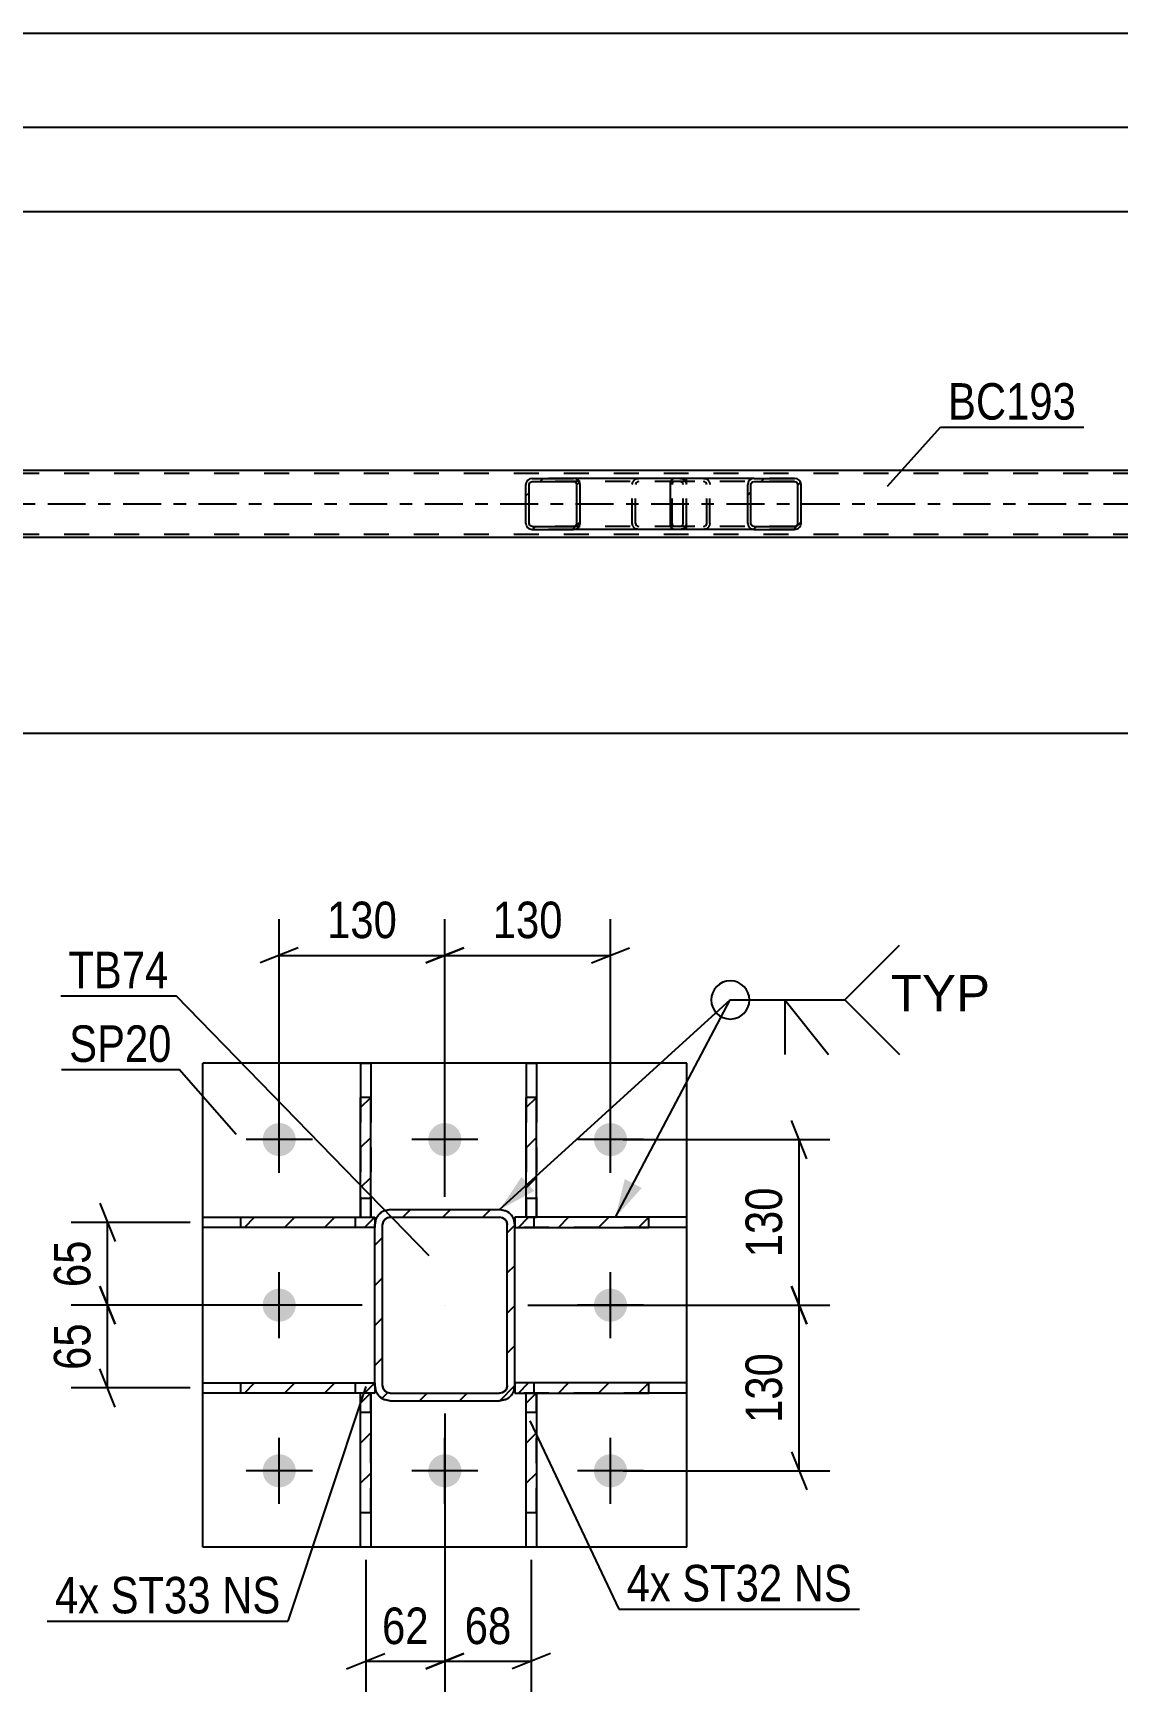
# Model space of a CAD drawing. Header units: millimetres. Extents: x 0 to 841, y 0 to 594.
# Drawn here: x 281.4 to 366.6, y 133 to 263.1 of the extents above; entities that cross this region are included whole.
import ezdxf

# ---------------------------------------------------------------- set-up
doc = ezdxf.new("R2010")
doc.units = ezdxf.units.MM
doc.linetypes.add('DXK_LINE_DOT2', pattern=[3.9198, 1.9599, -1.9599])
doc.linetypes.add('DXK_LINE_DOT3', pattern=[5.9187, 2.979, -0.9799, 0.9799, -0.9799])
doc.styles.add('Arial', font='ARIAL.TTF', dxfattribs={"height": 0.2})
doc.styles.add('Arial Narrow', font='ARIALN.TTF', dxfattribs={"height": 0.2})

# ---------------------------------------------------------------- blocks, each defined once
blk = doc.blocks.new('Part-318887337-2853 - 2764')
at = {"linetype": 'Continuous'}
h = blk.add_hatch(dxfattribs=at)
h.set_pattern_fill('', scale=0.7, style=0, pattern_type=0)
h.set_pattern_definition([(45, (341.6668, 227.8962), (-1.57154, 1.57154), [])])
h.paths.add_polyline_path([(341.71, 227.71), (341.67, 227.9), (341.56, 228.05), (341.39, 228.16), (341.2, 228.19), (338.02, 228.19), (337.83, 228.16), (337.66, 228.05), (337.55, 227.9), (337.52, 227.71), (337.52, 224.67), (337.55, 224.49), (337.66, 224.33), (337.83, 224.23), (338.02, 224.19), (341.2, 224.19), (341.39, 224.23), (341.56, 224.33), (341.67, 224.49), (341.71, 224.67)])
h.paths.add_polyline_path([(341.43, 224.58), (341.38, 224.5), (341.3, 224.45), (341.2, 224.43), (338.02, 224.43), (337.92, 224.45), (337.84, 224.5), (337.79, 224.58), (337.77, 224.67), (337.77, 227.71), (337.79, 227.8), (337.84, 227.88), (337.92, 227.93), (338.02, 227.95), (341.2, 227.95), (341.3, 227.93), (341.38, 227.88), (341.43, 227.8), (341.45, 227.71), (341.45, 224.67)])
at = {"color": 2, "linetype": 'Continuous'}
for p, q in [((331.45, 227.71), (331.47, 227.9)), ((331.47, 227.9), (331.53, 228.05)), ((331.53, 228.05), (331.61, 228.16)), ((331.61, 228.16), (331.72, 228.19)), ((338.02, 228.19), (331.72, 228.19)), ((337.55, 227.9), (337.52, 227.71)), ((337.79, 227.8), (337.84, 227.88)), ((338.02, 228.19), (337.83, 228.16)), ((337.84, 227.88), (337.92, 227.93)), ((337.92, 227.93), (338.02, 227.95)), ((338.02, 228.19), (341.2, 228.19)), ((338.02, 227.95), (341.2, 227.95)), ((341.39, 228.16), (341.2, 228.19)), ((341.2, 227.95), (341.3, 227.93)), ((341.3, 227.93), (341.38, 227.88)), ((341.38, 227.88), (341.43, 227.8)), ((341.71, 227.71), (341.67, 227.9)), ((331.45, 224.67), (331.45, 227.71)), ((337.52, 224.67), (337.52, 227.71)), ((337.77, 227.71), (337.79, 227.8)), ((337.77, 224.67), (337.77, 227.71)), ((341.43, 227.8), (341.45, 227.71)), ((341.45, 224.67), (341.45, 227.71)), ((341.71, 224.67), (341.71, 227.71)), ((331.47, 224.49), (331.45, 224.67)), ((331.53, 224.33), (331.47, 224.49)), ((331.61, 224.23), (331.53, 224.33)), ((331.72, 224.19), (331.61, 224.23)), ((338.02, 224.19), (331.72, 224.19)), ((337.52, 224.67), (337.55, 224.49)), ((337.79, 224.58), (337.77, 224.67)), ((337.84, 224.5), (337.79, 224.58)), ((337.83, 224.23), (338.02, 224.19)), ((337.92, 224.45), (337.84, 224.5)), ((338.02, 224.43), (337.92, 224.45)), ((338.02, 224.43), (341.2, 224.43)), ((338.02, 224.19), (341.2, 224.19)), ((341.3, 224.45), (341.2, 224.43)), ((341.2, 224.19), (341.39, 224.23)), ((341.38, 224.5), (341.3, 224.45)), ((341.43, 224.58), (341.38, 224.5)), ((341.45, 224.67), (341.43, 224.58)), ((341.67, 224.49), (341.71, 224.67))]:
    blk.add_line(p, q, dxfattribs=at)
at = {"color": 7, "linetype": 'DXK_LINE_DOT2'}
for p, q in [((331.62, 227.88), (331.59, 227.8)), ((331.67, 227.93), (331.62, 227.88)), ((331.72, 227.95), (331.67, 227.93)), ((341.2, 227.95), (331.72, 227.95)), ((332.71, 227.95), (332.71, 228.19)), ((334.05, 228.19), (334.24, 228.16)), ((334.15, 227.93), (334.05, 227.95)), ((334.23, 227.88), (334.15, 227.93)), ((334.28, 227.8), (334.23, 227.88)), ((334.52, 227.9), (334.55, 227.71)), ((341.2, 228.19), (338.02, 228.19)), ((331.59, 227.8), (331.58, 227.71)), ((331.58, 224.67), (331.58, 227.71)), ((334.3, 227.71), (334.28, 227.8)), ((334.3, 224.67), (334.3, 227.71)), ((334.55, 224.67), (334.55, 227.71)), ((331.58, 224.67), (331.59, 224.58)), ((331.59, 224.58), (331.62, 224.5)), ((331.62, 224.5), (331.67, 224.45)), ((331.67, 224.45), (331.72, 224.43)), ((341.2, 224.43), (331.72, 224.43)), ((334.05, 224.19), (331.72, 224.19)), ((332.71, 224.19), (332.71, 224.43)), ((334.05, 224.43), (334.15, 224.45)), ((334.24, 224.23), (334.05, 224.19)), ((334.15, 224.45), (334.23, 224.5)), ((334.23, 224.5), (334.28, 224.58)), ((334.28, 224.58), (334.3, 224.67)), ((334.55, 224.67), (334.52, 224.49)), ((341.2, 224.19), (338.02, 224.19))]:
    blk.add_line(p, q, dxfattribs=at)
for centre, start, end in [((334.07, 227.7), 23.8494, 68.8059), ((334.07, 224.69), 291.1941, 336.1506)]:
    blk.add_arc(centre, 0.492, start, end, dxfattribs=at)
at = {"color": 2, "linetype": 'Continuous'}
for centre, start, end in [((338, 227.7), 111.1941, 156.1506), ((341.22, 227.7), 23.8494, 68.8059), ((338, 224.69), 203.8494, 248.8059), ((341.22, 224.69), 291.1941, 336.1506)]:
    blk.add_arc(centre, 0.492, start, end, dxfattribs=at)
blk = doc.blocks.new('Part-318887337-2878 - 2764')
at = {"linetype": 'Continuous'}
h = blk.add_hatch(dxfattribs=at)
h.set_pattern_fill('', scale=0.7, style=0, pattern_type=0)
h.set_pattern_definition([(45, (324.322, 227.8962), (-1.57154, 1.57154), [])])
h.paths.add_polyline_path([(324.36, 227.71), (324.32, 227.9), (324.21, 228.05), (324.05, 228.16), (323.85, 228.19), (320.61, 228.19), (320.42, 228.16), (320.25, 228.05), (320.14, 227.9), (320.1, 227.71), (320.1, 224.67), (320.14, 224.49), (320.25, 224.33), (320.42, 224.23), (320.61, 224.19), (323.85, 224.19), (324.05, 224.23), (324.21, 224.33), (324.32, 224.49), (324.36, 224.67)])
h.paths.add_polyline_path([(324.09, 224.58), (324.03, 224.5), (323.95, 224.45), (323.85, 224.43), (320.61, 224.43), (320.52, 224.45), (320.43, 224.5), (320.38, 224.58), (320.36, 224.67), (320.36, 227.71), (320.38, 227.8), (320.43, 227.88), (320.52, 227.93), (320.61, 227.95), (323.85, 227.95), (323.95, 227.93), (324.03, 227.88), (324.09, 227.8), (324.11, 227.71), (324.11, 224.67)])
at = {"color": 2, "linetype": 'Continuous'}
for p, q in [((320.14, 227.9), (320.1, 227.71)), ((320.38, 227.8), (320.43, 227.88)), ((320.61, 228.19), (320.42, 228.16)), ((320.43, 227.88), (320.52, 227.93)), ((320.52, 227.93), (320.61, 227.95)), ((320.61, 228.19), (323.85, 228.19)), ((320.61, 227.95), (323.85, 227.95)), ((331.72, 228.19), (323.85, 228.19)), ((324.05, 228.16), (323.85, 228.19)), ((323.85, 227.95), (323.95, 227.93)), ((323.95, 227.93), (324.03, 227.88)), ((324.03, 227.88), (324.09, 227.8)), ((324.36, 227.71), (324.32, 227.9)), ((320.1, 224.67), (320.1, 227.71)), ((320.36, 227.71), (320.38, 227.8)), ((320.36, 224.67), (320.36, 227.71)), ((324.09, 227.8), (324.11, 227.71)), ((324.11, 224.67), (324.11, 227.71)), ((324.36, 224.67), (324.36, 227.71)), ((320.1, 224.67), (320.14, 224.49)), ((320.38, 224.58), (320.36, 224.67)), ((320.43, 224.5), (320.38, 224.58)), ((320.42, 224.23), (320.61, 224.19)), ((320.52, 224.45), (320.43, 224.5)), ((320.61, 224.43), (320.52, 224.45)), ((320.61, 224.43), (323.85, 224.43)), ((320.61, 224.19), (323.85, 224.19)), ((323.95, 224.45), (323.85, 224.43)), ((323.85, 224.19), (324.05, 224.23)), ((331.72, 224.19), (323.85, 224.19)), ((324.03, 224.5), (323.95, 224.45)), ((324.09, 224.58), (324.03, 224.5)), ((324.11, 224.67), (324.09, 224.58)), ((324.32, 224.49), (324.36, 224.67))]:
    blk.add_line(p, q, dxfattribs=at)
at = {"color": 7, "linetype": 'DXK_LINE_DOT2'}
for p, q in [((323.85, 228.19), (320.61, 228.19)), ((332.2, 227.95), (320.61, 227.95)), ((328.45, 227.71), (328.49, 227.9)), ((328.78, 227.88), (328.73, 227.8)), ((328.77, 228.16), (328.96, 228.19)), ((328.87, 227.93), (328.78, 227.88)), ((328.96, 227.95), (328.87, 227.93)), ((332.2, 228.19), (331.72, 228.19)), ((332.2, 228.19), (332.39, 228.16)), ((332.3, 227.93), (332.2, 227.95)), ((332.38, 227.88), (332.3, 227.93)), ((332.44, 227.8), (332.38, 227.88)), ((332.67, 227.9), (332.71, 227.71)), ((328.45, 224.67), (328.45, 227.71)), ((328.73, 227.8), (328.71, 227.71)), ((328.71, 224.67), (328.71, 227.71)), ((332.45, 227.71), (332.44, 227.8)), ((332.45, 224.67), (332.45, 227.71)), ((332.71, 224.67), (332.71, 227.71)), ((332.2, 224.43), (320.61, 224.43)), ((323.85, 224.19), (320.61, 224.19)), ((328.49, 224.49), (328.45, 224.67)), ((328.71, 224.67), (328.73, 224.58)), ((328.73, 224.58), (328.78, 224.5)), ((328.96, 224.19), (328.77, 224.23)), ((328.78, 224.5), (328.87, 224.45)), ((328.87, 224.45), (328.96, 224.43)), ((332.2, 224.19), (331.72, 224.19)), ((332.2, 224.43), (332.3, 224.45)), ((332.39, 224.23), (332.2, 224.19)), ((332.3, 224.45), (332.38, 224.5)), ((332.38, 224.5), (332.44, 224.58)), ((332.44, 224.58), (332.45, 224.67)), ((332.71, 224.67), (332.67, 224.49))]:
    blk.add_line(p, q, dxfattribs=at)
at = {"color": 2, "linetype": 'Continuous'}
for centre, start, end in [((320.6, 227.69), 110.7584, 155.6801), ((323.87, 227.69), 24.32, 69.2417), ((320.6, 224.69), 204.32, 249.2417), ((323.87, 224.69), 290.7584, 335.6801)]:
    blk.add_arc(centre, 0.496, start, end, dxfattribs=at)
at = {"color": 7, "linetype": 'DXK_LINE_DOT2'}
for centre, start, end in [((328.94, 227.69), 110.7584, 155.6801), ((332.22, 227.69), 24.32, 69.2417), ((328.94, 224.69), 204.32, 249.2417), ((332.22, 224.69), 290.7584, 335.6801)]:
    blk.add_arc(centre, 0.496, start, end, dxfattribs=at)
blk = doc.blocks.new('Part-318887337-2993 - 2764')
at = {"color": 2, "linetype": 'Continuous'}
for p, q in [((767.98, 228.83), (99.1, 228.83)), ((498.86, 223.55), (249.65, 223.55))]:
    blk.add_line(p, q, dxfattribs=at)
at = {"color": 7, "linetype": 'DXK_LINE_DOT2'}
for p, q in [((767.98, 228.59), (99.1, 228.59)), ((767.98, 223.79), (99.1, 223.79))]:
    blk.add_line(p, q, dxfattribs=at)
at = {"color": 7, "linetype": 'DXK_LINE_DOT3'}
blk.add_line((99.1, 226.19), (767.98, 226.19), dxfattribs=at)
blk = doc.blocks.new('Part-318887337-6169 - 6137')
at = {"linetype": 'Continuous'}
h = blk.add_hatch(dxfattribs=at)
h.set_pattern_fill('', scale=0.7, style=0, pattern_type=0)
h.set_pattern_definition([(45, (329.749, 170.1993), (-1.57154, 1.57154), [])])
h.paths.add_polyline_path([(329.75, 169.4), (329.75, 170.2), (319.25, 170.2), (319.25, 169.4)])
at = {"color": 7, "linetype": 'DXK_LINE_DOT2'}
for p, q in [((329.75, 170.2), (319.25, 170.2)), ((319.25, 170.2), (319.25, 169.4)), ((329.75, 169.4), (319.25, 169.4)), ((320.75, 169.4), (320.75, 170.2))]:
    blk.add_line(p, q, dxfattribs=at)
at = {"color": 2, "linetype": 'Continuous'}
for p, q in [((329.75, 170.2), (319.25, 170.2)), ((319.25, 170.2), (319.25, 169.4)), ((319.25, 169.4), (329.75, 169.4)), ((332.75, 170.2), (329.75, 170.2)), ((329.75, 169.4), (329.75, 170.2)), ((332.75, 169.4), (329.75, 169.4)), ((332.75, 169.4), (332.75, 170.2))]:
    blk.add_line(p, q, dxfattribs=at)
blk = doc.blocks.new('Bolt-318887337-6141 - 6137')
at = {"linetype": 'Continuous'}
for points in [[(299.45, 176.3, -1), (302.05, 176.3, -1)], [(312.45, 176.3, -1), (315.05, 176.3, -1)], [(325.45, 176.3, -1), (328.05, 176.3, -1)], [(299.45, 163.3, -1), (302.05, 163.3, -1)], [(325.45, 163.3, -1), (328.05, 163.3, -1)], [(299.45, 150.3, -1), (302.05, 150.3, -1)], [(312.45, 150.3, -1), (315.05, 150.3, -1)], [(325.45, 150.3, -1), (328.05, 150.3, -1)]]:
    blk.add_hatch(color=1, dxfattribs=at).paths.add_polyline_path(points)
at = {"color": 1, "linetype": 'Continuous'}
for p, q in [((300.75, 173.7), (300.75, 178.9)), ((313.75, 173.7), (313.75, 178.9)), ((326.75, 173.7), (326.75, 178.9)), ((303.35, 176.3), (298.15, 176.3)), ((316.35, 176.3), (311.15, 176.3)), ((329.35, 176.3), (324.15, 176.3)), ((300.75, 160.7), (300.75, 165.9)), ((326.75, 160.7), (326.75, 165.9)), ((303.35, 163.3), (298.15, 163.3)), ((329.35, 163.3), (324.15, 163.3)), ((300.75, 147.7), (300.75, 152.9)), ((313.75, 147.7), (313.75, 152.9)), ((326.75, 147.7), (326.75, 152.9)), ((303.35, 150.3), (298.15, 150.3)), ((316.35, 150.3), (311.15, 150.3)), ((329.35, 150.3), (324.15, 150.3))]:
    blk.add_line(p, q, dxfattribs=at)
blk = doc.blocks.new('Part-318887337-6234 - 6137')
at = {"linetype": 'Continuous'}
h = blk.add_hatch(dxfattribs=at)
h.set_pattern_fill('', scale=0.7, style=0, pattern_type=0)
h.set_pattern_definition([(45, (319.251, 156.9994), (-1.57154, 1.57154), [])])
h.paths.add_polyline_path([(319.16, 156.54), (319.25, 157), (319.25, 169.6), (319.16, 170.06), (318.9, 170.45), (318.51, 170.71), (318.05, 170.8), (309.45, 170.8), (308.99, 170.71), (308.6, 170.45), (308.34, 170.06), (308.25, 169.6), (308.25, 157), (308.34, 156.54), (308.6, 156.15), (308.99, 155.89), (309.45, 155.8), (318.05, 155.8), (318.51, 155.89), (318.9, 156.15)])
h.paths.add_polyline_path([(318.28, 156.45), (318.05, 156.4), (309.45, 156.4), (309.22, 156.45), (309.03, 156.58), (308.9, 156.77), (308.85, 157), (308.85, 169.6), (308.9, 169.83), (309.03, 170.02), (309.22, 170.15), (309.45, 170.2), (318.05, 170.2), (318.28, 170.15), (318.48, 170.02), (318.61, 169.83), (318.65, 169.6), (318.65, 157), (318.61, 156.77), (318.48, 156.58)])
at = {"color": 7, "linetype": 'DXK_LINE_DOT2'}
for p, q in [((308.99, 170.71), (309.45, 170.8)), ((309.45, 170.8), (318.05, 170.8)), ((318.05, 170.8), (318.51, 170.71)), ((308.25, 169.6), (308.34, 170.06)), ((308.25, 157), (308.25, 169.6)), ((308.9, 169.83), (308.85, 169.6)), ((308.85, 157), (308.85, 169.6)), ((309.03, 170.02), (308.9, 169.83)), ((309.22, 170.15), (309.03, 170.02)), ((309.45, 170.2), (309.22, 170.15)), ((309.45, 170.2), (318.05, 170.2)), ((318.28, 170.15), (318.05, 170.2)), ((318.48, 170.02), (318.28, 170.15)), ((318.61, 169.83), (318.48, 170.02)), ((318.65, 169.6), (318.61, 169.83)), ((318.65, 157), (318.65, 169.6)), ((319.16, 170.06), (319.25, 169.6)), ((319.25, 157), (319.25, 169.6)), ((308.34, 156.54), (308.25, 157)), ((308.85, 157), (308.9, 156.77)), ((308.9, 156.77), (309.03, 156.58)), ((309.03, 156.58), (309.22, 156.45)), ((309.22, 156.45), (309.45, 156.4)), ((309.45, 156.4), (318.05, 156.4)), ((318.05, 156.4), (318.28, 156.45)), ((318.28, 156.45), (318.48, 156.58)), ((318.48, 156.58), (318.61, 156.77)), ((318.61, 156.77), (318.65, 157)), ((319.25, 157), (319.16, 156.54)), ((309.45, 155.8), (308.99, 155.89)), ((309.45, 155.8), (318.05, 155.8)), ((318.51, 155.89), (318.05, 155.8))]:
    blk.add_line(p, q, dxfattribs=at)
at = {"color": 2, "linetype": 'Continuous'}
for p, q in [((309.45, 170.8), (308.99, 170.71)), ((309.45, 170.8), (318.05, 170.8)), ((318.51, 170.71), (318.05, 170.8)), ((308.34, 170.06), (308.25, 169.6)), ((308.25, 157), (308.25, 169.6)), ((308.85, 169.6), (308.9, 169.83)), ((308.85, 157), (308.85, 169.6)), ((308.9, 169.83), (309.03, 170.02)), ((309.03, 170.02), (309.22, 170.15)), ((309.22, 170.15), (309.45, 170.2)), ((309.45, 170.2), (318.05, 170.2)), ((318.05, 170.2), (318.28, 170.15)), ((318.28, 170.15), (318.48, 170.02)), ((318.48, 170.02), (318.61, 169.83)), ((318.61, 169.83), (318.65, 169.6)), ((318.65, 157), (318.65, 169.6)), ((319.25, 169.6), (319.16, 170.06)), ((319.25, 157), (319.25, 169.6)), ((308.25, 157), (308.34, 156.54)), ((308.9, 156.77), (308.85, 157)), ((309.03, 156.58), (308.9, 156.77)), ((309.22, 156.45), (309.03, 156.58)), ((309.45, 156.4), (309.22, 156.45)), ((309.45, 156.4), (318.05, 156.4)), ((318.28, 156.45), (318.05, 156.4)), ((318.48, 156.58), (318.28, 156.45)), ((318.61, 156.77), (318.48, 156.58)), ((318.65, 157), (318.61, 156.77)), ((319.16, 156.54), (319.25, 157)), ((308.99, 155.89), (309.45, 155.8)), ((309.45, 155.8), (318.05, 155.8)), ((318.05, 155.8), (318.51, 155.89))]:
    blk.add_line(p, q, dxfattribs=at)
at = {"color": 7, "linetype": 'DXK_LINE_DOT3'}
blk.add_line((313.75, 163.3), (313.75, 163.3), dxfattribs=at)
at = {"color": 7, "linetype": 'DXK_LINE_DOT2'}
for centre, start, end in [((309.45, 169.6), 112.5, 157.5), ((318.05, 169.6), 22.5, 67.5), ((309.45, 157), 202.5, 247.5), ((318.05, 157), 292.5, 337.5)]:
    blk.add_arc(centre, 1.2, start, end, dxfattribs=at)
at = {"color": 2, "linetype": 'Continuous'}
for centre, start, end in [((309.45, 169.6), 112.5, 157.5), ((318.05, 169.6), 22.5, 67.5), ((309.45, 157), 202.5, 247.5), ((318.05, 157), 292.5, 337.5)]:
    blk.add_arc(centre, 1.2, start, end, dxfattribs=at)
blk = doc.blocks.new('Part-318887337-6158 - 6137')
at = {"color": 2, "linetype": 'Continuous'}
for p, q in [((294.75, 144.3), (294.75, 182.3)), ((332.75, 182.3), (294.75, 182.3)), ((332.75, 144.3), (332.75, 182.3)), ((332.75, 144.3), (294.75, 144.3))]:
    blk.add_line(p, q, dxfattribs=at)
blk = doc.blocks.new('Part-318887337-6222 - 6137')
at = {"linetype": 'Continuous'}
h = blk.add_hatch(dxfattribs=at)
h.set_pattern_fill('', scale=0.7, style=0, pattern_type=0)
h.set_pattern_definition([(45, (308.2507, 157.199), (-1.57154, 1.57154), [])])
h.paths.add_polyline_path([(308.25, 156.4), (308.25, 157.2), (297.75, 157.2), (297.75, 156.4)])
at = {"color": 2, "linetype": 'Continuous'}
for p, q in [((294.75, 156.4), (294.75, 157.2)), ((294.75, 157.2), (297.75, 157.2)), ((297.75, 156.4), (294.75, 156.4)), ((297.75, 157.2), (308.25, 157.2)), ((297.75, 156.4), (297.75, 157.2)), ((308.25, 156.4), (297.75, 156.4)), ((308.25, 157.2), (308.25, 156.4))]:
    blk.add_line(p, q, dxfattribs=at)
at = {"color": 7, "linetype": 'DXK_LINE_DOT2'}
for p, q in [((297.75, 157.2), (308.25, 157.2)), ((308.25, 156.4), (297.75, 156.4)), ((306.75, 156.4), (306.75, 157.2)), ((308.25, 157.2), (308.25, 156.4))]:
    blk.add_line(p, q, dxfattribs=at)
blk = doc.blocks.new('Part-318887337-6164 - 6137')
at = {"linetype": 'Continuous'}
h = blk.add_hatch(dxfattribs=at)
h.set_pattern_fill('', scale=0.7, style=0, pattern_type=0)
h.set_pattern_definition([(45, (329.749, 157.1993), (-1.57154, 1.57154), [])])
h.paths.add_polyline_path([(329.75, 156.4), (329.75, 157.2), (319.25, 157.2), (319.25, 156.4)])
at = {"color": 7, "linetype": 'DXK_LINE_DOT2'}
for p, q in [((329.75, 157.2), (319.25, 157.2)), ((319.25, 157.2), (319.25, 156.4)), ((329.75, 156.4), (319.25, 156.4)), ((320.75, 156.4), (320.75, 157.2))]:
    blk.add_line(p, q, dxfattribs=at)
at = {"color": 2, "linetype": 'Continuous'}
for p, q in [((329.75, 157.2), (319.25, 157.2)), ((319.25, 157.2), (319.25, 156.4)), ((319.25, 156.4), (329.75, 156.4)), ((332.75, 157.2), (329.75, 157.2)), ((329.75, 156.4), (329.75, 157.2)), ((332.75, 156.4), (329.75, 156.4)), ((332.75, 156.4), (332.75, 157.2))]:
    blk.add_line(p, q, dxfattribs=at)
blk = doc.blocks.new('Part-318887337-6255 - 6137')
at = {"linetype": 'Continuous'}
h = blk.add_hatch(dxfattribs=at)
h.set_pattern_fill('', scale=0.7, style=0, pattern_type=0)
h.set_pattern_definition([(45, (308.2507, 170.199), (-1.57154, 1.57154), [])])
h.paths.add_polyline_path([(308.25, 169.4), (308.25, 170.2), (297.75, 170.2), (297.75, 169.4)])
at = {"color": 2, "linetype": 'Continuous'}
for p, q in [((294.75, 169.4), (294.75, 170.2)), ((294.75, 170.2), (297.75, 170.2)), ((297.75, 169.4), (294.75, 169.4)), ((297.75, 170.2), (308.25, 170.2)), ((297.75, 169.4), (297.75, 170.2)), ((308.25, 169.4), (297.75, 169.4)), ((308.25, 170.2), (308.25, 169.4))]:
    blk.add_line(p, q, dxfattribs=at)
at = {"color": 7, "linetype": 'DXK_LINE_DOT2'}
for p, q in [((297.75, 170.2), (308.25, 170.2)), ((308.25, 169.4), (297.75, 169.4)), ((306.75, 169.4), (306.75, 170.2)), ((308.25, 170.2), (308.25, 169.4))]:
    blk.add_line(p, q, dxfattribs=at)
blk = doc.blocks.new('Part-318887337-6260 - 6137')
at = {"linetype": 'Continuous'}
h = blk.add_hatch(dxfattribs=at)
h.set_pattern_fill('', scale=0.7, style=0, pattern_type=0)
h.set_pattern_definition([(45, (320.9352, 156.4093), (-1.57154, 1.57154), [])])
h.paths.add_polyline_path([(320.93, 146.99), (320.94, 156.41), (320.14, 156.41), (320.13, 146.99)])
at = {"color": 2, "linetype": 'Continuous'}
for p, q in [((320.13, 146.99), (320.14, 156.41)), ((320.14, 156.41), (320.94, 156.41)), ((320.94, 156.41), (320.93, 146.99)), ((320.13, 144.3), (320.13, 146.99)), ((320.93, 146.99), (320.13, 146.99)), ((320.93, 146.99), (320.93, 144.3)), ((320.93, 144.3), (320.13, 144.3))]:
    blk.add_line(p, q, dxfattribs=at)
at = {"color": 7, "linetype": 'DXK_LINE_DOT2'}
for p, q in [((320.14, 154.91), (320.14, 156.41)), ((320.14, 156.41), (320.94, 156.41)), ((320.93, 146.99), (320.94, 156.41)), ((320.13, 146.99), (320.14, 154.91)), ((320.14, 154.91), (320.94, 154.91))]:
    blk.add_line(p, q, dxfattribs=at)
blk = doc.blocks.new('Part-318887337-6265 - 6137')
at = {"linetype": 'Continuous'}
h = blk.add_hatch(dxfattribs=at)
h.set_pattern_fill('', scale=0.7, style=0, pattern_type=0)
h.set_pattern_definition([(45, (307.9358, 156.4093), (-1.57154, 1.57154), [])])
h.paths.add_polyline_path([(307.94, 146.99), (307.94, 156.41), (307.14, 156.41), (307.14, 146.99)])
at = {"color": 7, "linetype": 'DXK_LINE_DOT2'}
for p, q in [((307.14, 154.91), (307.14, 156.41)), ((307.14, 156.41), (307.94, 156.41)), ((307.94, 146.99), (307.94, 156.41)), ((307.14, 154.91), (307.94, 154.91)), ((307.14, 146.99), (307.14, 154.91))]:
    blk.add_line(p, q, dxfattribs=at)
at = {"color": 2, "linetype": 'Continuous'}
for p, q in [((307.14, 146.99), (307.14, 156.41)), ((307.14, 156.41), (307.94, 156.41)), ((307.94, 156.41), (307.94, 146.99)), ((307.14, 144.3), (307.14, 146.99)), ((307.94, 146.99), (307.14, 146.99)), ((307.94, 146.99), (307.94, 144.3)), ((307.94, 144.3), (307.14, 144.3))]:
    blk.add_line(p, q, dxfattribs=at)
blk = doc.blocks.new('Part-318887337-6270 - 6137')
at = {"linetype": 'Continuous'}
h = blk.add_hatch(dxfattribs=at)
h.set_pattern_fill('', scale=0.7, style=0, pattern_type=0)
h.set_pattern_definition([(45, (320.9347, 179.6114), (-1.57154, 1.57154), [])])
h.paths.add_polyline_path([(320.93, 170.21), (320.93, 179.61), (320.13, 179.61), (320.13, 170.21)])
at = {"color": 2, "linetype": 'Continuous'}
for p, q in [((320.13, 182.3), (320.13, 179.61)), ((320.13, 182.3), (320.93, 182.3)), ((320.93, 182.3), (320.93, 179.61)), ((320.13, 170.21), (320.13, 179.61)), ((320.93, 179.61), (320.13, 179.61)), ((320.93, 170.21), (320.93, 179.61)), ((320.13, 170.21), (320.93, 170.21))]:
    blk.add_line(p, q, dxfattribs=at)
at = {"color": 7, "linetype": 'DXK_LINE_DOT2'}
for p, q in [((320.13, 179.61), (320.13, 170.21)), ((320.93, 179.61), (320.93, 170.21)), ((320.13, 171.71), (320.93, 171.71)), ((320.13, 170.21), (320.93, 170.21))]:
    blk.add_line(p, q, dxfattribs=at)
blk = doc.blocks.new('Part-318887337-6275 - 6137')
at = {"linetype": 'Continuous'}
h = blk.add_hatch(dxfattribs=at)
h.set_pattern_fill('', scale=0.7, style=0, pattern_type=0)
h.set_pattern_definition([(45, (307.9353, 179.6115), (-1.57154, 1.57154), [])])
h.paths.add_polyline_path([(307.94, 170.21), (307.94, 179.61), (307.14, 179.61), (307.14, 170.21)])
at = {"color": 2, "linetype": 'Continuous'}
for p, q in [((307.14, 182.3), (307.14, 179.61)), ((307.14, 182.3), (307.94, 182.3)), ((307.94, 182.3), (307.94, 179.61)), ((307.14, 170.21), (307.14, 179.61)), ((307.94, 179.61), (307.14, 179.61)), ((307.94, 170.21), (307.94, 179.61)), ((307.14, 170.21), (307.94, 170.21))]:
    blk.add_line(p, q, dxfattribs=at)
at = {"color": 7, "linetype": 'DXK_LINE_DOT2'}
for p, q in [((307.14, 179.61), (307.14, 170.21)), ((307.94, 179.61), (307.94, 170.21)), ((307.14, 171.71), (307.94, 171.71)), ((307.14, 170.21), (307.94, 170.21))]:
    blk.add_line(p, q, dxfattribs=at)
blk = doc.blocks.new('StraightDimension-318887337-3080 - 2764')
at = {"color": 7, "linetype": 'Continuous'}
blk.add_line((244.45, 208.2), (499.66, 208.2), dxfattribs=at)
blk = doc.blocks.new('StraightDimension-318887337-3199 - 2764')
at = {"color": 7, "linetype": 'Continuous'}
blk.add_line((244.45, 249.15), (499.66, 249.15), dxfattribs=at)
blk = doc.blocks.new('StraightDimension-318887337-3214 - 2764')
at = {"color": 7, "linetype": 'Continuous'}
blk.add_line((98.46, 263.15), (778.84, 263.15), dxfattribs=at)
blk = doc.blocks.new('StraightDimension-318887337-7558 - 2764')
at = {"color": 7, "linetype": 'Continuous'}
blk.add_line((99.1, 255.77), (778.2, 255.77), dxfattribs=at)
blk = doc.blocks.new('StraightDimension-318887337-6350 - 6137')
at = {"color": 7, "linetype": 'Continuous'}
for p, q in [((313.75, 171.8), (313.75, 193.61)), ((326.75, 177.3), (326.75, 193.61)), ((315.25, 191.36), (312.25, 190.16)), ((313.75, 190.76), (326.75, 190.76)), ((325.25, 190.16), (328.25, 191.36))]:
    blk.add_line(p, q, dxfattribs=at)
at = {"color": 0}
blk.add_wipeout([(323.59, 191.51), (323.59, 195.71), (316.91, 195.71), (316.91, 191.51)], dxfattribs=at)
at = {"color": 3, "style": 'Arial Narrow'}
blk.add_text('130', height=2.863, dxfattribs=at).set_placement((317.51, 192.11))
blk = doc.blocks.new('StraightDimension-318887337-6383 - 6137')
at = {"color": 7, "linetype": 'Continuous'}
for p, q in [((342.16, 161.8), (340.96, 164.8)), ((320.25, 163.3), (343.96, 163.3)), ((341.56, 150.3), (341.56, 163.3)), ((340.96, 151.8), (342.16, 148.8)), ((327.75, 150.3), (343.96, 150.3))]:
    blk.add_line(p, q, dxfattribs=at)
at = {"color": 0}
blk.add_wipeout([(340.81, 160.14), (336.61, 160.14), (336.61, 153.46), (340.81, 153.46)], dxfattribs=at)
at = {"color": 3, "style": 'Arial Narrow'}
blk.add_text('130', height=2.863, rotation=90.0002, dxfattribs=at).set_placement((340.21, 154.06))
blk = doc.blocks.new('StraightDimension-318887337-6341 - 6137')
at = {"color": 7, "linetype": 'Continuous'}
for p, q in [((300.75, 177.3), (300.75, 193.61)), ((313.75, 171.8), (313.75, 193.61)), ((302.25, 191.36), (299.25, 190.16)), ((300.75, 190.76), (313.75, 190.76)), ((312.25, 190.16), (315.25, 191.36))]:
    blk.add_line(p, q, dxfattribs=at)
at = {"color": 0}
blk.add_wipeout([(310.59, 191.51), (310.59, 195.71), (303.91, 195.71), (303.91, 191.51)], dxfattribs=at)
at = {"color": 3, "style": 'Arial Narrow'}
blk.add_text('130', height=2.863, dxfattribs=at).set_placement((304.51, 192.11))
blk = doc.blocks.new('StraightDimension-318887337-6360 - 6137')
at = {"color": 7, "linetype": 'Continuous'}
for p, q in [((286.68, 164.8), (287.88, 161.8)), ((307.25, 163.3), (284.43, 163.3)), ((287.28, 156.8), (287.28, 163.3)), ((287.88, 155.3), (286.68, 158.3)), ((293.75, 156.8), (284.43, 156.8))]:
    blk.add_line(p, q, dxfattribs=at)
at = {"color": 0}
blk.add_wipeout([(286.53, 162.48), (282.33, 162.48), (282.33, 157.62), (286.53, 157.62)], dxfattribs=at)
at = {"color": 3, "style": 'Arial Narrow'}
blk.add_text('65', height=2.863, rotation=90.0002, dxfattribs=at).set_placement((285.93, 158.22))
blk = doc.blocks.new('StraightDimension-318887337-6366 - 6137')
at = {"color": 7, "linetype": 'Continuous'}
for p, q in [((286.68, 171.3), (287.88, 168.3)), ((293.75, 169.8), (284.43, 169.8)), ((287.28, 163.3), (287.28, 169.8)), ((287.88, 161.8), (286.68, 164.8)), ((307.25, 163.3), (284.43, 163.3))]:
    blk.add_line(p, q, dxfattribs=at)
at = {"color": 0}
blk.add_wipeout([(286.53, 168.98), (282.33, 168.98), (282.33, 164.12), (286.53, 164.12)], dxfattribs=at)
at = {"color": 3, "style": 'Arial Narrow'}
blk.add_text('65', height=2.863, rotation=90.0002, dxfattribs=at).set_placement((285.93, 164.72))
blk = doc.blocks.new('StraightDimension-318887337-6373 - 6137')
at = {"color": 7, "linetype": 'Continuous'}
for p, q in [((342.16, 174.8), (340.96, 177.8)), ((327.75, 176.3), (343.96, 176.3)), ((341.56, 163.3), (341.56, 176.3)), ((340.96, 164.8), (342.16, 161.8)), ((320.25, 163.3), (343.96, 163.3))]:
    blk.add_line(p, q, dxfattribs=at)
at = {"color": 0}
blk.add_wipeout([(340.81, 173.14), (336.61, 173.14), (336.61, 166.46), (340.81, 166.46)], dxfattribs=at)
at = {"color": 3, "style": 'Arial Narrow'}
blk.add_text('130', height=2.863, rotation=90.0002, dxfattribs=at).set_placement((340.21, 167.06))
blk = doc.blocks.new('StraightDimension-318887337-6394 - 6137')
at = {"color": 7, "linetype": 'Continuous'}
for p, q in [((313.75, 154.8), (313.75, 132.95)), ((307.54, 143.3), (307.54, 132.95)), ((306.04, 134.75), (309.04, 135.95)), ((315.25, 135.95), (312.25, 134.75)), ((307.54, 135.35), (313.75, 135.35))]:
    blk.add_line(p, q, dxfattribs=at)
at = {"color": 0}
blk.add_wipeout([(313.07, 136.1), (313.07, 140.3), (308.22, 140.3), (308.22, 136.1)], dxfattribs=at)
at = {"color": 3, "style": 'Arial Narrow'}
blk.add_text('62', height=2.863, dxfattribs=at).set_placement((308.82, 136.7))
blk = doc.blocks.new('StraightDimension-318887337-6403 - 6137')
at = {"color": 7, "linetype": 'Continuous'}
for p, q in [((313.75, 154.8), (313.75, 132.95)), ((320.53, 143.3), (320.53, 132.95)), ((312.25, 134.75), (315.25, 135.95)), ((322.03, 135.95), (319.03, 134.75)), ((313.75, 135.35), (320.53, 135.35))]:
    blk.add_line(p, q, dxfattribs=at)
at = {"color": 0}
blk.add_wipeout([(319.57, 136.1), (319.57, 140.3), (314.71, 140.3), (314.71, 136.1)], dxfattribs=at)
at = {"color": 3, "style": 'Arial Narrow'}
blk.add_text('68', height=2.863, dxfattribs=at).set_placement((315.31, 136.7))
blk = doc.blocks.new('Mark-318887337-2989 - 2764')
at = {"color": 0}
blk.add_wipeout([(363.29, 232.81), (363.29, 235.81), (353.24, 235.81), (353.24, 232.81)], dxfattribs=at)
blk.add_wipeout([(363.29, 232.81), (363.29, 235.81), (353.24, 235.81), (353.24, 232.81)], dxfattribs=at)
at = {"color": 30, "linetype": 'Continuous'}
for p, q in [((348.5, 227.58), (352.64, 232.21)), ((352.64, 232.21), (363.89, 232.21))]:
    blk.add_line(p, q, dxfattribs=at)
at = {"color": 3, "style": 'Arial Narrow'}
blk.add_text('BC193', height=2.863, dxfattribs=at).set_placement((353.24, 232.81))
blk = doc.blocks.new('Mark-318887337-6154 - 6137')
at = {"color": 0}
blk.add_wipeout([(292.31, 182.4), (292.31, 185.4), (284.27, 185.4), (284.27, 182.4)], dxfattribs=at)
blk.add_wipeout([(292.31, 182.4), (292.31, 185.4), (284.27, 185.4), (284.27, 182.4)], dxfattribs=at)
at = {"color": 30, "linetype": 'Continuous'}
for p in [(283.67, 181.8), (297.38, 176.71)]:
    blk.add_line(p, (292.91, 181.8), dxfattribs=at)
at = {"color": 3, "style": 'Arial Narrow'}
blk.add_text('SP20', height=2.863, dxfattribs=at).set_placement((284.27, 182.4))
blk = doc.blocks.new('Mark-318887337-6230 - 6137')
at = {"color": 0}
blk.add_wipeout([(292.06, 188.18), (292.06, 191.18), (284.2, 191.18), (284.2, 188.18)], dxfattribs=at)
blk.add_wipeout([(292.06, 188.18), (292.06, 191.18), (284.2, 191.18), (284.2, 188.18)], dxfattribs=at)
at = {"color": 30, "linetype": 'Continuous'}
for p in [(283.6, 187.58), (312.51, 167.18)]:
    blk.add_line(p, (292.66, 187.58), dxfattribs=at)
at = {"color": 3, "style": 'Arial Narrow'}
blk.add_text('TB74', height=2.863, dxfattribs=at).set_placement((284.2, 188.18))
blk = doc.blocks.new('WeldMark-318887337-6412 - 6137')
at = {"linetype": 'Continuous'}
for points in [[(320.77, 172.26), (318.05, 170.8), (319.77, 173.37)], [(329.2, 172.5), (327.14, 170.2), (327.87, 173.2)]]:
    blk.add_hatch(color=30, dxfattribs=at).paths.add_polyline_path(points)
at = {"color": 30, "linetype": 'Continuous'}
for p, q in [((318.05, 170.8), (336.15, 187.26)), ((327.14, 170.2), (336.15, 187.26)), ((336.15, 187.26), (345.15, 187.26))]:
    blk.add_line(p, q, dxfattribs=at)
at = {"color": 3, "linetype": 'Continuous'}
for q in [(343.86, 182.98), (340.43, 182.98)]:
    blk.add_line((340.43, 187.26), q, dxfattribs=at)
for start, end in [(90, 270), (270, 90)]:
    blk.add_arc((336.15, 187.26), 1.5, start, end, dxfattribs=at)
at = {"color": 0, "linetype": 'Continuous'}
blk.add_wipeout([(356.52, 186.36), (356.52, 189.36), (348.75, 189.36), (348.75, 186.36)], dxfattribs=at)
blk.add_wipeout([(356.52, 186.36), (356.52, 189.36), (348.75, 189.36), (348.75, 186.36)], dxfattribs=at)
at = {"color": 3, "linetype": 'Continuous'}
for q in [(349.43, 191.55), (349.43, 182.98)]:
    blk.add_line((345.15, 187.26), q, dxfattribs=at)
at = {"color": 3, "linetype": 'Continuous', "style": 'Arial'}
blk.add_text('TYP', height=2.865, dxfattribs=at).set_placement((348.75, 186.36))
blk = doc.blocks.new('MarkSet-318887337-6461 - 6137')
at = {"color": 0}
for points in [[(331.48, 140.05), (331.48, 143.05), (328.01, 143.05), (328.01, 140.05)], [(340.23, 140.05), (340.23, 143.05), (332.38, 143.05), (332.38, 140.05)], [(345.7, 140.05), (345.7, 143.05), (341.13, 143.05), (341.13, 140.05)]]:
    blk.add_wipeout(points, dxfattribs=at)
for points in [[(331.48, 140.05), (331.48, 143.05), (328.01, 143.05), (328.01, 140.05)], [(340.23, 140.05), (340.23, 143.05), (332.38, 143.05), (332.38, 140.05)], [(345.7, 140.05), (345.7, 143.05), (341.13, 143.05), (341.13, 140.05)]]:
    blk.add_wipeout(points, dxfattribs=at)
at = {"color": 30, "linetype": 'Continuous'}
for p, q in [((320.43, 154.22), (327.41, 139.45)), ((327.41, 139.45), (346.3, 139.45))]:
    blk.add_line(p, q, dxfattribs=at)
at = {"color": 3, "style": 'Arial Narrow'}
for s, p in [('4x', (328.01, 140.05)), ('ST32', (332.38, 140.05)), ('NS', (341.13, 140.05))]:
    blk.add_text(s, height=2.863, dxfattribs=at).set_placement(p)
blk = doc.blocks.new('MarkSet-318887337-6491 - 6137')
at = {"color": 0}
for points in [[(286.62, 139.11), (286.62, 142.11), (283.15, 142.11), (283.15, 139.11)], [(295.38, 139.11), (295.38, 142.11), (287.52, 142.11), (287.52, 139.11)], [(300.84, 139.11), (300.84, 142.11), (296.28, 142.11), (296.28, 139.11)]]:
    blk.add_wipeout(points, dxfattribs=at)
for points in [[(286.62, 139.11), (286.62, 142.11), (283.15, 142.11), (283.15, 139.11)], [(295.38, 139.11), (295.38, 142.11), (287.52, 142.11), (287.52, 139.11)], [(300.84, 139.11), (300.84, 142.11), (296.28, 142.11), (296.28, 139.11)]]:
    blk.add_wipeout(points, dxfattribs=at)
at = {"color": 30, "linetype": 'Continuous'}
for p in [(307.55, 156.91), (282.55, 138.51)]:
    blk.add_line(p, (301.44, 138.51), dxfattribs=at)
at = {"color": 3, "style": 'Arial Narrow'}
for s, p in [('4x', (283.15, 139.11)), ('ST33', (287.52, 139.11)), ('NS', (296.28, 139.11))]:
    blk.add_text(s, height=2.863, dxfattribs=at).set_placement(p)

msp = doc.modelspace()

# ---------------------------------------------------------------- block references
for name in ['StraightDimension-318887337-3199 - 2764', 'Part-318887337-2993 - 2764', 'Part-318887337-2878 - 2764', 'Part-318887337-2853 - 2764', 'StraightDimension-318887337-3080 - 2764', 'Part-318887337-6158 - 6137', 'Part-318887337-6275 - 6137', 'Part-318887337-6270 - 6137', 'Bolt-318887337-6141 - 6137', 'Part-318887337-6234 - 6137', 'Part-318887337-6255 - 6137', 'Part-318887337-6169 - 6137', 'Part-318887337-6222 - 6137', 'Part-318887337-6265 - 6137', 'Part-318887337-6164 - 6137', 'Part-318887337-6260 - 6137']:
    msp.add_blockref(name, (0, 0))

# ---------------------------------------------------------------- next in the draw order: block references
for name in ['StraightDimension-318887337-3214 - 2764', 'StraightDimension-318887337-6350 - 6137', 'Mark-318887337-6154 - 6137', 'StraightDimension-318887337-6360 - 6137', 'StraightDimension-318887337-6383 - 6137']:
    msp.add_blockref(name, (0, 0))

# ---------------------------------------------------------------- next in the draw order: block references
for name in ['StraightDimension-318887337-7558 - 2764', 'StraightDimension-318887337-6341 - 6137', 'StraightDimension-318887337-6373 - 6137', 'StraightDimension-318887337-6394 - 6137']:
    msp.add_blockref(name, (0, 0))

# ---------------------------------------------------------------- next in the draw order: block references
for name in ['Mark-318887337-2989 - 2764', 'WeldMark-318887337-6412 - 6137', 'StraightDimension-318887337-6366 - 6137', 'MarkSet-318887337-6491 - 6137', 'StraightDimension-318887337-6403 - 6137']:
    msp.add_blockref(name, (0, 0))

# ---------------------------------------------------------------- next in the draw order: block references
for name in ['Mark-318887337-6230 - 6137', 'MarkSet-318887337-6461 - 6137']:
    msp.add_blockref(name, (0, 0))

doc.saveas('drawing.dxf')
